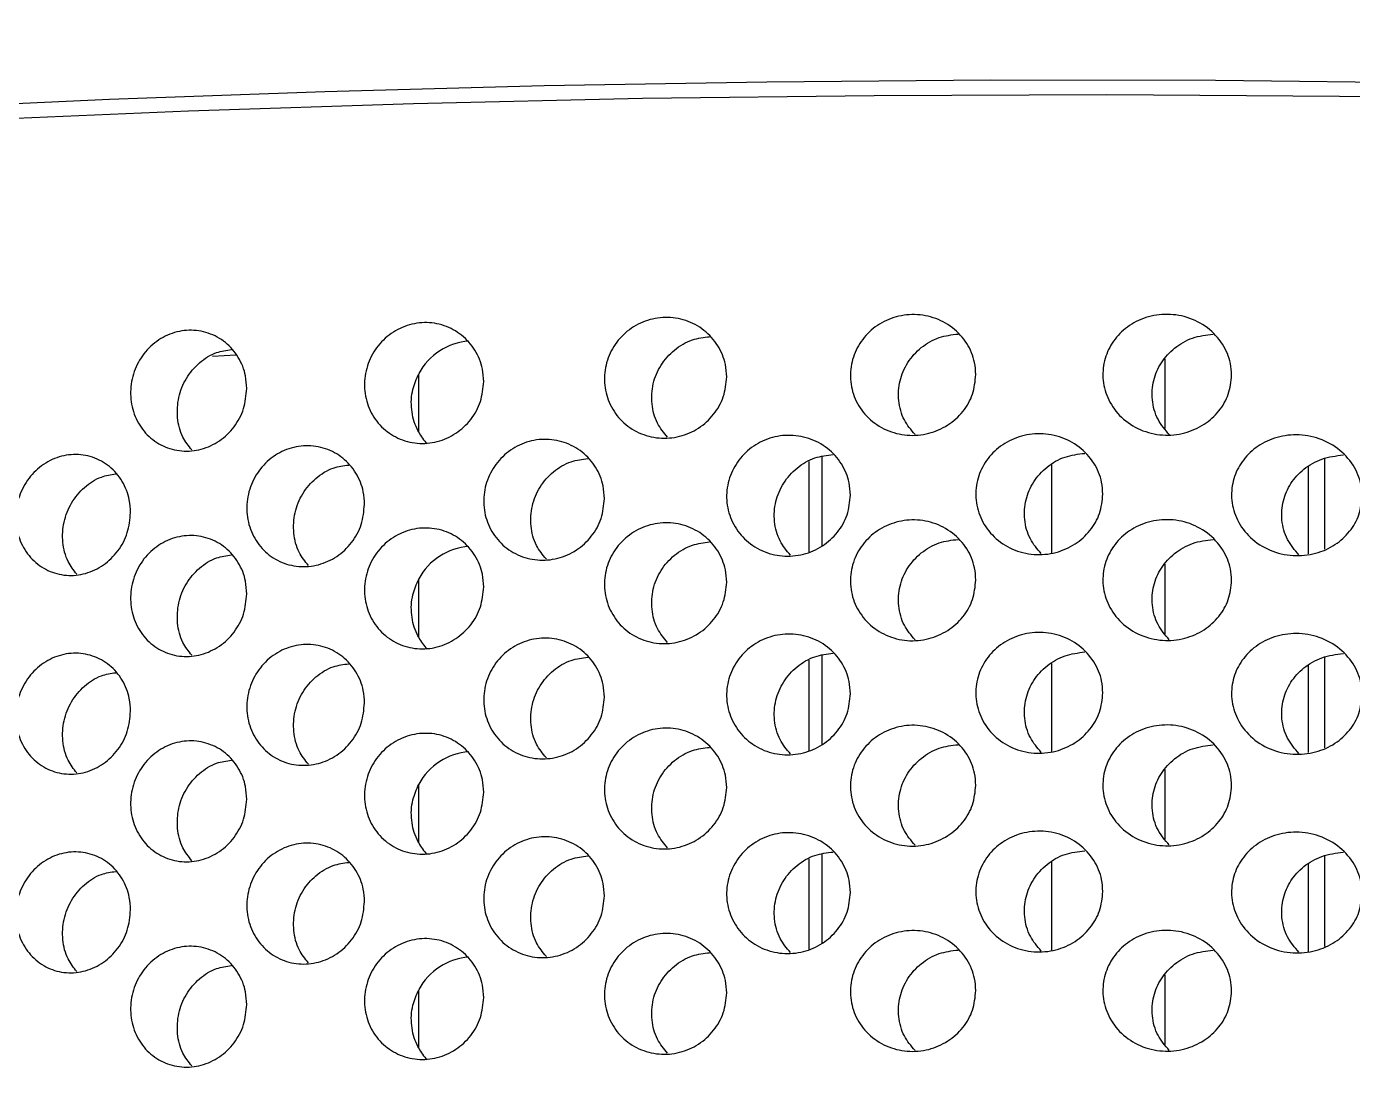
# Model space of a CAD drawing. Extents: x -54 to 18, y -18 to 89.
# Drawn here: x -22.382 to -21.293, y 22.712 to 23.567 of the extents above; entities that cross this region are included whole.
import ezdxf

# ---------------------------------------------------------------- set-up
doc = ezdxf.new("R2010")
doc.units = 0
doc.header["$MEASUREMENT"] = 0
doc.layers.add('GEOMETRY', color=2, linetype='Continuous', lineweight=25)

# ---------------------------------------------------------------- blocks, each defined once
blk = doc.blocks.new('2026 MINI-ASPIRE')
at = {"layer": 'GEOMETRY'}
for p, q in [((-4.3538, -27.4554), (-4.3345, -27.4542)), ((-3.5711, -27.4576), (-3.5711, -27.5148)), ((-4.1843, -27.5178), (-4.1843, -27.4697)), ((-3.8635, -27.616), (-3.8635, -27.5418)), ((-3.853, -27.538), (-3.853, -27.6114)), ((-3.6643, -27.5445), (-3.6643, -27.6169)), ((-3.453, -27.6178), (-3.453, -27.5461)), ((-3.4398, -27.5395), (-3.4398, -27.6139)), ((-3.5711, -27.6263), (-3.5711, -27.6835)), ((-4.1843, -27.6866), (-4.1843, -27.6384)), ((-3.8635, -27.7793), (-3.8635, -27.7051)), ((-3.853, -27.7012), (-3.853, -27.7747)), ((-3.6643, -27.7078), (-3.6643, -27.7802)), ((-3.453, -27.7811), (-3.453, -27.7094)), ((-3.4398, -27.7027), (-3.4398, -27.7772)), ((-3.5711, -27.795), (-3.5711, -27.8523)), ((-4.1843, -27.8553), (-4.1843, -27.8071)), ((-3.8635, -27.9425), (-3.8635, -27.8683)), ((-3.853, -27.8645), (-3.853, -27.9379)), ((-3.6643, -27.8711), (-3.6643, -27.9434)), ((-3.453, -27.9444), (-3.453, -27.8727)), ((-3.4398, -27.866), (-3.4398, -27.9405)), ((-3.5711, -27.9638), (-3.5711, -28.021)), ((-4.1843, -28.024), (-4.1843, -27.9759))]:
    blk.add_line(p, q, dxfattribs=at)
at = {"layer": 'GEOMETRY', "flags": 128}
for points in [[(-4.6107, -27.2521), (-4.4383, -27.2441), (-4.2614, -27.2377), (-4.0811, -27.2329), (-3.8983, -27.2298), (-3.7141, -27.2283), (-3.5295, -27.2286), (-3.3456, -27.2306), (-3.1635, -27.2343), (-2.9842, -27.2396), (-2.8088, -27.2466), (-2.6382, -27.2552), (-2.4734, -27.2654)], [(-2.5159, -27.275), (-2.6886, -27.2649), (-2.8672, -27.2565), (-3.0506, -27.2499), (-3.2378, -27.245), (-3.4275, -27.2419), (-3.6187, -27.2407), (-3.81, -27.2413), (-4.0003, -27.2437), (-4.1886, -27.2479), (-4.3735, -27.2539), (-4.554, -27.2617), (-4.7289, -27.2712), (-4.8972, -27.2823), (-5.0578, -27.295), (-5.2098, -27.3091), (-5.3521, -27.3247), (-5.484, -27.3416), (-5.6046, -27.3597), (-5.7132, -27.3789), (-5.809, -27.3991)]]:
    blk.add_lwpolyline(points, dxfattribs=at)
at = {"layer": 'GEOMETRY'}
for centre, start_param, end_param in [((-4.1414, -27.4926), 0.620641, 1.648765), ((-4.1414, -27.4926), 2.662218, 2.902918), ((-4.1414, -27.6613), 0.620641, 1.648765), ((-4.1414, -27.6613), 2.662218, 2.902918), ((-4.1414, -27.8301), 0.620641, 1.648765), ((-4.1414, -27.8301), 2.662218, 2.902918), ((-4.1414, -27.9988), 0.620641, 1.648765), ((-4.1414, -27.9988), 2.662218, 2.902918)]:
    blk.add_ellipse(centre, major_axis=(0.0271, 0.0421), ratio=0.971804, start_param=start_param, end_param=end_param, dxfattribs=at)
for points, knots in [([(-2.5996, -27.0667), (-2.6258, -27.0651), (-2.702, -27.0603), (-2.8322, -27.0535), (-2.9911, -27.0468), (-3.1537, -27.0415), (-3.3189, -27.0377), (-3.4859, -27.0354), (-3.6539, -27.0347), (-3.8218, -27.0355), (-3.9888, -27.0378), (-4.1539, -27.0415), (-4.3164, -27.0468), (-4.4752, -27.0536), (-4.6296, -27.0617), (-4.7787, -27.0713), (-4.9218, -27.0822), (-5.058, -27.0944), (-5.1867, -27.1078), (-5.3072, -27.1224), (-5.4189, -27.1381), (-5.5214, -27.1549), (-5.6141, -27.1728), (-5.697, -27.1918), (-5.7699, -27.212), (-5.8331, -27.234), (-5.8849, -27.2581), (-5.9234, -27.282), (-5.9428, -27.3033), (-5.9505, -27.3118)], [0, 0, 0, 0, 0.019913, 0.057807, 0.095691, 0.13356, 0.171418, 0.20927, 0.247118, 0.284964, 0.322812, 0.360662, 0.398518, 0.436383, 0.474261, 0.512156, 0.550073, 0.58802, 0.626007, 0.66405, 0.702167, 0.740393, 0.778776, 0.817401, 0.856416, 0.896101, 0.937022, 0.974738, 1, 1, 1, 1]), ([(-4.1309, -27.4762), (-4.1314, -27.4817), (-4.1325, -27.4929), (-4.1409, -27.5079), (-4.1533, -27.5195), (-4.1689, -27.5264), (-4.1856, -27.5278), (-4.2017, -27.5235), (-4.2154, -27.514), (-4.225, -27.5004), (-4.2295, -27.4842), (-4.2284, -27.4672), (-4.222, -27.4514), (-4.2108, -27.4385), (-4.1961, -27.43), (-4.1796, -27.4268), (-4.1631, -27.4294), (-4.1484, -27.4374), (-4.1373, -27.4499), (-4.1316, -27.4637), (-4.1311, -27.4727), (-4.1309, -27.4762)], [0, 0, 0, 0, 0.053398, 0.106791, 0.160324, 0.214112, 0.268065, 0.322025, 0.375871, 0.429569, 0.483148, 0.536662, 0.590159, 0.643687, 0.697298, 0.751039, 0.804927, 0.858902, 0.912821, 0.966534, 1, 1, 1, 1]), ([(-3.9312, -27.4723), (-3.9318, -27.4779), (-3.9328, -27.4889), (-3.9413, -27.5037), (-3.9539, -27.5152), (-3.9697, -27.5221), (-3.9869, -27.5235), (-4.0037, -27.5191), (-4.0178, -27.5094), (-4.0277, -27.4956), (-4.0323, -27.4794), (-4.0313, -27.4625), (-4.0247, -27.4469), (-4.0134, -27.4341), (-3.9985, -27.4257), (-3.9816, -27.4225), (-3.9645, -27.4251), (-3.9493, -27.4333), (-3.9378, -27.4461), (-3.932, -27.4599), (-3.9314, -27.4689), (-3.9312, -27.4723)], [0, 0, 0, 0, 0.052661, 0.105306, 0.15838, 0.212301, 0.266899, 0.321697, 0.376188, 0.430084, 0.483379, 0.536269, 0.589051, 0.642036, 0.695492, 0.74956, 0.804167, 0.858967, 0.913428, 0.967106, 1, 1, 1, 1]), ([(-3.7264, -27.4705), (-3.727, -27.476), (-3.7281, -27.4868), (-3.7365, -27.5014), (-3.7491, -27.5127), (-3.7651, -27.5197), (-3.7829, -27.5212), (-3.8004, -27.5168), (-3.8152, -27.5069), (-3.8255, -27.4928), (-3.8302, -27.4765), (-3.8291, -27.4598), (-3.8225, -27.4444), (-3.8112, -27.4318), (-3.7962, -27.4234), (-3.7788, -27.4202), (-3.7611, -27.4228), (-3.7451, -27.4311), (-3.7332, -27.4442), (-3.7272, -27.4582), (-3.7267, -27.4672), (-3.7264, -27.4705)], [0, 0, 0, 0, 0.051459, 0.102887, 0.155167, 0.209224, 0.264842, 0.321082, 0.376769, 0.431093, 0.483927, 0.535724, 0.587243, 0.639281, 0.692477, 0.747122, 0.80298, 0.859202, 0.914578, 0.968181, 1, 1, 1, 1]), ([(-3.5162, -27.4709), (-3.5168, -27.4762), (-3.5179, -27.4868), (-3.5262, -27.501), (-3.5386, -27.5122), (-3.5548, -27.5193), (-3.5732, -27.5211), (-3.5916, -27.5167), (-3.6073, -27.5065), (-3.618, -27.492), (-3.6227, -27.4755), (-3.6216, -27.4591), (-3.6151, -27.4441), (-3.6039, -27.4318), (-3.5888, -27.4234), (-3.571, -27.42), (-3.5525, -27.4225), (-3.5356, -27.4311), (-3.5231, -27.4446), (-3.517, -27.4588), (-3.5164, -27.4677), (-3.5162, -27.4709)], [0, 0, 0, 0, 0.049774, 0.099497, 0.150598, 0.204731, 0.26173, 0.32011, 0.377677, 0.432731, 0.484918, 0.535123, 0.584812, 0.63547, 0.688252, 0.743692, 0.801375, 0.85974, 0.916511, 0.970009, 1, 1, 1, 1]), ([(-4.3256, -27.4819), (-4.3261, -27.4875), (-4.3272, -27.4987), (-4.3354, -27.5139), (-4.3476, -27.5256), (-4.3628, -27.5326), (-4.3791, -27.5341), (-4.3948, -27.53), (-4.408, -27.5206), (-4.4173, -27.5071), (-4.4217, -27.4909), (-4.4207, -27.4739), (-4.4144, -27.458), (-4.4034, -27.445), (-4.3891, -27.4364), (-4.373, -27.4331), (-4.3569, -27.4355), (-4.3426, -27.4434), (-4.3319, -27.4558), (-4.3263, -27.4694), (-4.3258, -27.4784), (-4.3256, -27.4819)], [0, 0, 0, 0, 0.053681, 0.107362, 0.16105, 0.214742, 0.268427, 0.322104, 0.375785, 0.429475, 0.483166, 0.536847, 0.590524, 0.644209, 0.697901, 0.751589, 0.805267, 0.858946, 0.912634, 0.966326, 1, 1, 1, 1]), ([(-3.7764, -27.5197), (-3.7796, -27.5159), (-3.7864, -27.5078), (-3.7906, -27.4919), (-3.7896, -27.4754), (-3.783, -27.46), (-3.7717, -27.4476), (-3.7572, -27.4391), (-3.7463, -27.4378), (-3.741, -27.4371)], [0, 0, 0, 0, 0.13117, 0.278918, 0.423422, 0.567055, 0.712306, 0.861165, 1, 1, 1, 1]), ([(-3.5672, -27.52), (-3.5707, -27.5159), (-3.5779, -27.5076), (-3.5822, -27.4914), (-3.5811, -27.4751), (-3.5746, -27.4601), (-3.5634, -27.448), (-3.5485, -27.4393), (-3.5371, -27.4379), (-3.5314, -27.4372)], [0, 0, 0, 0, 0.138886, 0.284546, 0.423978, 0.561813, 0.702665, 0.850122, 1, 1, 1, 1]), ([(-3.9797, -27.522), (-3.9828, -27.5183), (-3.9893, -27.5103), (-3.9934, -27.4946), (-3.9924, -27.4778), (-3.9859, -27.4622), (-3.9746, -27.4496), (-3.9604, -27.4411), (-3.95, -27.4399), (-3.9452, -27.4393)], [0, 0, 0, 0, 0.128342, 0.27747, 0.425334, 0.572859, 0.721018, 0.870645, 1, 1, 1, 1]), ([(-4.3707, -27.5324), (-4.3734, -27.529), (-4.3795, -27.5214), (-4.3832, -27.5059), (-4.3823, -27.4891), (-4.376, -27.4731), (-4.365, -27.4603), (-4.3518, -27.4518), (-4.3423, -27.4505), (-4.3382, -27.4499)], [0, 0, 0, 0, 0.122113, 0.274241, 0.426338, 0.578421, 0.730529, 0.882662, 1, 1, 1, 1]), ([(-4.1842, -27.5178), (-4.1847, -27.5169), (-4.1877, -27.5112), (-4.1909, -27.4994), (-4.1902, -27.4833), (-4.1861, -27.474), (-4.1842, -27.4698)], [0, 0, 0, 0, 0.061749, 0.395264, 0.728318, 1, 1, 1, 1]), ([(-4.0317, -27.5723), (-4.0322, -27.5778), (-4.0333, -27.5889), (-4.0418, -27.6039), (-4.0542, -27.6154), (-4.0699, -27.6223), (-4.0869, -27.6237), (-4.1033, -27.6194), (-4.1172, -27.6098), (-4.127, -27.5961), (-4.1315, -27.5798), (-4.1305, -27.5629), (-4.124, -27.5472), (-4.1127, -27.5344), (-4.0979, -27.5259), (-4.0812, -27.5227), (-4.0644, -27.5253), (-4.0494, -27.5334), (-4.0382, -27.546), (-4.0324, -27.5598), (-4.0319, -27.5688), (-4.0317, -27.5723)], [0, 0, 0, 0, 0.053086, 0.106164, 0.159507, 0.213358, 0.267587, 0.321894, 0.375999, 0.429771, 0.483229, 0.536489, 0.589696, 0.643002, 0.696545, 0.750417, 0.8046, 0.858918, 0.913067, 0.966768, 1, 1, 1, 1]), ([(-3.8295, -27.5695), (-3.83, -27.575), (-3.8311, -27.5859), (-3.8396, -27.6006), (-3.8521, -27.612), (-3.8681, -27.619), (-3.8856, -27.6204), (-3.9027, -27.616), (-3.9171, -27.6062), (-3.9272, -27.5923), (-3.9319, -27.576), (-3.9308, -27.5592), (-3.9243, -27.5437), (-3.9129, -27.531), (-3.898, -27.5226), (-3.8808, -27.5194), (-3.8634, -27.522), (-3.8478, -27.5303), (-3.8362, -27.5432), (-3.8303, -27.5571), (-3.8297, -27.5661), (-3.8295, -27.5695)], [0, 0, 0, 0, 0.052119, 0.104215, 0.156937, 0.210928, 0.26599, 0.321429, 0.376442, 0.43052, 0.483606, 0.536011, 0.58823, 0.640794, 0.694136, 0.748463, 0.803627, 0.859057, 0.913923, 0.967568, 1, 1, 1, 1]), ([(-3.622, -27.5687), (-3.6226, -27.5741), (-3.6237, -27.5849), (-3.6321, -27.5992), (-3.6446, -27.6105), (-3.6607, -27.6176), (-3.6788, -27.6192), (-3.6967, -27.6148), (-3.7119, -27.6047), (-3.7224, -27.5904), (-3.7271, -27.574), (-3.726, -27.5574), (-3.7195, -27.5423), (-3.7082, -27.5298), (-3.6931, -27.5214), (-3.6756, -27.5181), (-3.6574, -27.5207), (-3.641, -27.5291), (-3.6288, -27.5424), (-3.6228, -27.5565), (-3.6223, -27.5654), (-3.622, -27.5687)], [0, 0, 0, 0, 0.050678, 0.101316, 0.153059, 0.207167, 0.263431, 0.320647, 0.377177, 0.431822, 0.484356, 0.535423, 0.586099, 0.637503, 0.690515, 0.745533, 0.802228, 0.859421, 0.915425, 0.96898, 1, 1, 1, 1]), ([(-3.409, -27.5702), (-3.4095, -27.5754), (-3.4106, -27.5859), (-3.4188, -27.5999), (-3.4311, -27.6111), (-3.4473, -27.6183), (-3.466, -27.6202), (-3.485, -27.6158), (-3.5012, -27.6054), (-3.5122, -27.5907), (-3.517, -27.5742), (-3.5158, -27.5578), (-3.5093, -27.5431), (-3.4982, -27.5309), (-3.4831, -27.5225), (-3.4651, -27.519), (-3.4461, -27.5215), (-3.4286, -27.5302), (-3.4158, -27.544), (-3.4097, -27.5583), (-3.4092, -27.5671), (-3.409, -27.5702)], [0, 0, 0, 0, 0.048741, 0.097422, 0.147767, 0.201886, 0.259702, 0.319451, 0.37828, 0.433849, 0.485639, 0.534843, 0.583396, 0.633192, 0.685692, 0.741599, 0.80043, 0.860194, 0.917893, 0.971325, 1, 1, 1, 1]), ([(-4.4211, -27.5838), (-4.4216, -27.5894), (-4.4227, -27.6006), (-4.4309, -27.6158), (-4.4429, -27.6276), (-4.4578, -27.6347), (-4.474, -27.6363), (-4.4894, -27.6322), (-4.5025, -27.6229), (-4.5117, -27.6094), (-4.5161, -27.5932), (-4.515, -27.5763), (-4.5088, -27.5604), (-4.498, -27.5473), (-4.4839, -27.5386), (-4.468, -27.5352), (-4.452, -27.5375), (-4.4379, -27.5453), (-4.4273, -27.5577), (-4.4219, -27.5713), (-4.4213, -27.5803), (-4.4211, -27.5838)], [0, 0, 0, 0, 0.053654, 0.107308, 0.160962, 0.214626, 0.268317, 0.322052, 0.375822, 0.429578, 0.48326, 0.536855, 0.590423, 0.644043, 0.697753, 0.75152, 0.805283, 0.859003, 0.912683, 0.966342, 1, 1, 1, 1]), ([(-4.2288, -27.5771), (-4.2294, -27.5827), (-4.2304, -27.5939), (-4.2388, -27.609), (-4.2511, -27.6206), (-4.2665, -27.6276), (-4.283, -27.629), (-4.2989, -27.6248), (-4.3123, -27.6154), (-4.3218, -27.6018), (-4.3262, -27.5856), (-4.3252, -27.5686), (-4.3188, -27.5527), (-4.3077, -27.5398), (-4.2932, -27.5312), (-4.2769, -27.528), (-4.2606, -27.5305), (-4.2461, -27.5384), (-4.2352, -27.5509), (-4.2296, -27.5646), (-4.229, -27.5736), (-4.2288, -27.5771)], [0, 0, 0, 0, 0.053596, 0.10719, 0.160837, 0.214571, 0.268344, 0.322095, 0.375801, 0.429472, 0.483129, 0.536782, 0.590436, 0.64409, 0.697749, 0.751429, 0.805149, 0.858912, 0.91268, 0.966389, 1, 1, 1, 1]), ([(-3.8787, -27.6189), (-3.8819, -27.6151), (-3.8886, -27.6071), (-3.8927, -27.5913), (-3.8917, -27.5746), (-3.8851, -27.5591), (-3.8738, -27.5466), (-3.8595, -27.5381), (-3.8488, -27.5368), (-3.8438, -27.5362)], [0, 0, 0, 0, 0.129733, 0.278166, 0.424464, 0.570186, 0.716981, 0.866199, 1, 1, 1, 1]), ([(-3.6727, -27.6176), (-3.676, -27.6138), (-3.6829, -27.6056), (-3.6871, -27.5897), (-3.6861, -27.5732), (-3.6795, -27.5581), (-3.6683, -27.5458), (-3.6536, -27.5372), (-3.6424, -27.5358), (-3.6369, -27.5352)], [0, 0, 0, 0, 0.132722, 0.279796, 0.422257, 0.563501, 0.707016, 0.855546, 1, 1, 1, 1]), ([(-3.4609, -27.6186), (-3.4643, -27.6146), (-3.4715, -27.6063), (-3.4757, -27.5902), (-3.4746, -27.5741), (-3.4681, -27.5594), (-3.4571, -27.5474), (-3.4421, -27.5387), (-3.4304, -27.5372), (-3.4244, -27.5364)], [0, 0, 0, 0, 0.13653, 0.28227, 0.419802, 0.555309, 0.694724, 0.842614, 1, 1, 1, 1]), ([(-4.2749, -27.6274), (-4.2777, -27.6239), (-4.2839, -27.6162), (-4.2877, -27.6007), (-4.2868, -27.5838), (-4.2803, -27.5679), (-4.2693, -27.5551), (-4.2558, -27.5466), (-4.2461, -27.5453), (-4.2418, -27.5448)], [0, 0, 0, 0, 0.123869, 0.2752004, 0.4265219, 0.5778426, 0.7291651, 0.8805051, 1, 1, 1, 1]), ([(-4.0794, -27.6222), (-4.0824, -27.6185), (-4.0888, -27.6106), (-4.0928, -27.595), (-4.0918, -27.5782), (-4.0853, -27.5624), (-4.074, -27.5497), (-4.0601, -27.5413), (-4.0499, -27.54), (-4.0453, -27.5395)], [0, 0, 0, 0, 0.126936, 0.276776, 0.425991, 0.575042, 0.724403, 0.874507, 1, 1, 1, 1]), ([(-4.4653, -27.6345), (-4.4679, -27.6312), (-4.4738, -27.6236), (-4.4775, -27.6083), (-4.4766, -27.5915), (-4.4703, -27.5755), (-4.4595, -27.5626), (-4.4466, -27.5541), (-4.4373, -27.5527), (-4.4333, -27.5521)], [0, 0, 0, 0, 0.120147, 0.273122, 0.425823, 0.578432, 0.731211, 0.884275, 1, 1, 1, 1]), ([(-3.7264, -27.6393), (-3.727, -27.6447), (-3.7281, -27.6556), (-3.7365, -27.6701), (-3.7491, -27.6815), (-3.7651, -27.6884), (-3.7829, -27.69), (-3.8004, -27.6855), (-3.8152, -27.6756), (-3.8255, -27.6615), (-3.8302, -27.6452), (-3.8291, -27.6285), (-3.8225, -27.6131), (-3.8112, -27.6006), (-3.7962, -27.5922), (-3.7788, -27.5889), (-3.7611, -27.5915), (-3.7451, -27.5999), (-3.7332, -27.6129), (-3.7272, -27.6269), (-3.7267, -27.6359), (-3.7264, -27.6393)], [0, 0, 0, 0, 0.051459, 0.102887, 0.155167, 0.209224, 0.264842, 0.321082, 0.376769, 0.431093, 0.483927, 0.535724, 0.587243, 0.639281, 0.692477, 0.747122, 0.80298, 0.859202, 0.914578, 0.968181, 1, 1, 1, 1]), ([(-3.5162, -27.6396), (-3.5168, -27.6449), (-3.5179, -27.6556), (-3.5262, -27.6698), (-3.5386, -27.681), (-3.5548, -27.6881), (-3.5732, -27.6898), (-3.5916, -27.6854), (-3.6073, -27.6752), (-3.618, -27.6607), (-3.6227, -27.6443), (-3.6216, -27.6278), (-3.6151, -27.6128), (-3.6039, -27.6005), (-3.5888, -27.5921), (-3.571, -27.5887), (-3.5525, -27.5912), (-3.5356, -27.5998), (-3.5231, -27.6133), (-3.517, -27.6275), (-3.5164, -27.6364), (-3.5162, -27.6396)], [0, 0, 0, 0, 0.049774, 0.099497, 0.150598, 0.204731, 0.26173, 0.32011, 0.377677, 0.432731, 0.484918, 0.535123, 0.584812, 0.63547, 0.688252, 0.743692, 0.801375, 0.85974, 0.916511, 0.970009, 1, 1, 1, 1]), ([(-4.1309, -27.6449), (-4.1314, -27.6505), (-4.1325, -27.6616), (-4.1409, -27.6766), (-4.1533, -27.6882), (-4.1689, -27.6952), (-4.1856, -27.6966), (-4.2017, -27.6923), (-4.2154, -27.6828), (-4.225, -27.6691), (-4.2295, -27.6529), (-4.2284, -27.6359), (-4.222, -27.6201), (-4.2108, -27.6073), (-4.1961, -27.5987), (-4.1796, -27.5956), (-4.1631, -27.5981), (-4.1484, -27.6061), (-4.1373, -27.6187), (-4.1316, -27.6324), (-4.1311, -27.6414), (-4.1309, -27.6449)], [0, 0, 0, 0, 0.053398, 0.106791, 0.160324, 0.214112, 0.268065, 0.322025, 0.375871, 0.429569, 0.483148, 0.536662, 0.590159, 0.643687, 0.697298, 0.751039, 0.804927, 0.858902, 0.912821, 0.966534, 1, 1, 1, 1]), ([(-3.9312, -27.6411), (-3.9318, -27.6466), (-3.9328, -27.6576), (-3.9413, -27.6724), (-3.9539, -27.6839), (-3.9697, -27.6908), (-3.9869, -27.6923), (-4.0037, -27.6879), (-4.0178, -27.6782), (-4.0277, -27.6644), (-4.0323, -27.6481), (-4.0313, -27.6312), (-4.0247, -27.6156), (-4.0134, -27.6029), (-3.9985, -27.5944), (-3.9816, -27.5913), (-3.9645, -27.5939), (-3.9493, -27.602), (-3.9378, -27.6148), (-3.932, -27.6286), (-3.9314, -27.6376), (-3.9312, -27.6411)], [0, 0, 0, 0, 0.052661, 0.105306, 0.15838, 0.212301, 0.266899, 0.321697, 0.376188, 0.430084, 0.483379, 0.536269, 0.589051, 0.642036, 0.695492, 0.74956, 0.804167, 0.858967, 0.913428, 0.967106, 1, 1, 1, 1]), ([(-4.3256, -27.6507), (-4.3261, -27.6563), (-4.3272, -27.6675), (-4.3354, -27.6826), (-4.3476, -27.6943), (-4.3628, -27.7013), (-4.3791, -27.7029), (-4.3948, -27.6987), (-4.408, -27.6893), (-4.4173, -27.6758), (-4.4217, -27.6596), (-4.4207, -27.6426), (-4.4144, -27.6267), (-4.4034, -27.6137), (-4.3891, -27.6051), (-4.373, -27.6018), (-4.3569, -27.6042), (-4.3426, -27.6121), (-4.3319, -27.6245), (-4.3263, -27.6381), (-4.3258, -27.6472), (-4.3256, -27.6507)], [0, 0, 0, 0, 0.053681, 0.107362, 0.16105, 0.214742, 0.268427, 0.322104, 0.375785, 0.429475, 0.483166, 0.536847, 0.590524, 0.644209, 0.697901, 0.751589, 0.805267, 0.858946, 0.912634, 0.966326, 1, 1, 1, 1]), ([(-3.9797, -27.6907), (-3.9828, -27.687), (-3.9893, -27.6791), (-3.9934, -27.6633), (-3.9924, -27.6466), (-3.9859, -27.6309), (-3.9746, -27.6183), (-3.9604, -27.6099), (-3.95, -27.6086), (-3.9452, -27.608)], [0, 0, 0, 0, 0.128342, 0.27747, 0.425334, 0.572859, 0.721018, 0.870645, 1, 1, 1, 1]), ([(-3.7764, -27.6884), (-3.7796, -27.6846), (-3.7864, -27.6765), (-3.7906, -27.6607), (-3.7896, -27.6441), (-3.783, -27.6287), (-3.7717, -27.6163), (-3.7572, -27.6078), (-3.7463, -27.6065), (-3.741, -27.6059)], [0, 0, 0, 0, 0.13117, 0.278918, 0.423422, 0.567055, 0.712306, 0.861165, 1, 1, 1, 1]), ([(-3.5675, -27.6883), (-3.5709, -27.6843), (-3.578, -27.6761), (-3.5822, -27.6601), (-3.5811, -27.6438), (-3.5746, -27.6289), (-3.5634, -27.6167), (-3.5485, -27.6081), (-3.5371, -27.6066), (-3.5314, -27.6059)], [0, 0, 0, 0, 0.134475, 0.280881, 0.421028, 0.559569, 0.701142, 0.849354, 1, 1, 1, 1]), ([(-4.3707, -27.7011), (-4.3734, -27.6977), (-4.3795, -27.6901), (-4.3832, -27.6747), (-4.3823, -27.6578), (-4.376, -27.6418), (-4.365, -27.629), (-4.3518, -27.6205), (-4.3423, -27.6192), (-4.3382, -27.6186)], [0, 0, 0, 0, 0.122113, 0.2742411, 0.4263382, 0.5784212, 0.7305291, 0.8826619, 1, 1, 1, 1]), ([(-4.1842, -27.6865), (-4.1847, -27.6856), (-4.1877, -27.6799), (-4.1909, -27.6681), (-4.1902, -27.6521), (-4.1861, -27.6427), (-4.1842, -27.6385)], [0, 0, 0, 0, 0.061749, 0.395264, 0.728318, 1, 1, 1, 1]), ([(-4.0317, -27.7356), (-4.0322, -27.7411), (-4.0333, -27.7522), (-4.0418, -27.7671), (-4.0542, -27.7787), (-4.0699, -27.7856), (-4.0869, -27.787), (-4.1033, -27.7827), (-4.1172, -27.7731), (-4.127, -27.7593), (-4.1315, -27.7431), (-4.1305, -27.7262), (-4.124, -27.7104), (-4.1127, -27.6976), (-4.0979, -27.6892), (-4.0812, -27.686), (-4.0644, -27.6886), (-4.0494, -27.6967), (-4.0382, -27.7093), (-4.0324, -27.7231), (-4.0319, -27.7321), (-4.0317, -27.7356)], [0, 0, 0, 0, 0.053086, 0.106164, 0.159507, 0.213358, 0.267587, 0.321894, 0.375999, 0.429771, 0.483229, 0.536489, 0.589696, 0.643002, 0.696545, 0.750417, 0.8046, 0.858918, 0.913067, 0.966768, 1, 1, 1, 1]), ([(-3.8295, -27.7327), (-3.83, -27.7382), (-3.8311, -27.7492), (-3.8396, -27.7639), (-3.8521, -27.7753), (-3.8681, -27.7822), (-3.8856, -27.7837), (-3.9027, -27.7793), (-3.9171, -27.7695), (-3.9272, -27.7555), (-3.9319, -27.7392), (-3.9308, -27.7224), (-3.9243, -27.7069), (-3.9129, -27.6943), (-3.898, -27.6859), (-3.8808, -27.6827), (-3.8634, -27.6853), (-3.8478, -27.6935), (-3.8362, -27.7064), (-3.8303, -27.7203), (-3.8297, -27.7294), (-3.8295, -27.7327)], [0, 0, 0, 0, 0.052119, 0.104215, 0.156937, 0.210928, 0.26599, 0.321429, 0.376442, 0.43052, 0.483606, 0.536011, 0.58823, 0.640794, 0.694136, 0.748463, 0.803627, 0.859057, 0.913923, 0.967568, 1, 1, 1, 1]), ([(-3.622, -27.732), (-3.6226, -27.7374), (-3.6237, -27.7481), (-3.6321, -27.7625), (-3.6446, -27.7738), (-3.6607, -27.7808), (-3.6788, -27.7825), (-3.6967, -27.778), (-3.7119, -27.768), (-3.7224, -27.7537), (-3.7271, -27.7373), (-3.726, -27.7207), (-3.7195, -27.7055), (-3.7082, -27.6931), (-3.6931, -27.6847), (-3.6756, -27.6814), (-3.6574, -27.6839), (-3.641, -27.6924), (-3.6288, -27.7057), (-3.6228, -27.7198), (-3.6223, -27.7287), (-3.622, -27.732)], [0, 0, 0, 0, 0.050678, 0.101316, 0.153059, 0.207167, 0.263431, 0.320647, 0.377177, 0.431822, 0.484356, 0.535423, 0.586099, 0.637503, 0.690515, 0.745533, 0.802228, 0.859421, 0.915425, 0.96898, 1, 1, 1, 1]), ([(-3.409, -27.7335), (-3.4095, -27.7387), (-3.4106, -27.7492), (-3.4188, -27.7632), (-3.4311, -27.7744), (-3.4473, -27.7815), (-3.466, -27.7834), (-3.485, -27.7791), (-3.5012, -27.7687), (-3.5122, -27.754), (-3.517, -27.7374), (-3.5158, -27.7211), (-3.5093, -27.7063), (-3.4982, -27.6942), (-3.4831, -27.6858), (-3.4651, -27.6823), (-3.4461, -27.6847), (-3.4286, -27.6935), (-3.4158, -27.7072), (-3.4097, -27.7215), (-3.4092, -27.7304), (-3.409, -27.7335)], [0, 0, 0, 0, 0.048741, 0.097422, 0.147767, 0.201886, 0.259702, 0.319451, 0.37828, 0.433849, 0.485639, 0.534843, 0.583396, 0.633192, 0.685692, 0.741599, 0.80043, 0.860194, 0.917893, 0.971325, 1, 1, 1, 1]), ([(-4.4211, -27.7471), (-4.4216, -27.7527), (-4.4227, -27.7639), (-4.4309, -27.7791), (-4.4429, -27.7909), (-4.4578, -27.798), (-4.474, -27.7996), (-4.4894, -27.7955), (-4.5025, -27.7862), (-4.5117, -27.7727), (-4.5161, -27.7565), (-4.515, -27.7395), (-4.5088, -27.7236), (-4.498, -27.7106), (-4.4839, -27.7019), (-4.468, -27.6985), (-4.452, -27.7008), (-4.4379, -27.7086), (-4.4273, -27.721), (-4.4219, -27.7346), (-4.4213, -27.7436), (-4.4211, -27.7471)], [0, 0, 0, 0, 0.053654, 0.107308, 0.160962, 0.214626, 0.268317, 0.322052, 0.375822, 0.429578, 0.48326, 0.536855, 0.590423, 0.644043, 0.697753, 0.75152, 0.805283, 0.859003, 0.912683, 0.966342, 1, 1, 1, 1]), ([(-4.2288, -27.7404), (-4.2294, -27.746), (-4.2304, -27.7571), (-4.2388, -27.7722), (-4.2511, -27.7839), (-4.2665, -27.7909), (-4.283, -27.7923), (-4.2989, -27.7881), (-4.3123, -27.7786), (-4.3218, -27.765), (-4.3262, -27.7489), (-4.3252, -27.7319), (-4.3188, -27.716), (-4.3077, -27.7031), (-4.2932, -27.6945), (-4.2769, -27.6913), (-4.2606, -27.6938), (-4.2461, -27.7017), (-4.2352, -27.7142), (-4.2296, -27.7279), (-4.229, -27.7369), (-4.2288, -27.7404)], [0, 0, 0, 0, 0.053596, 0.10719, 0.160837, 0.214571, 0.268344, 0.322095, 0.375801, 0.429472, 0.483129, 0.536782, 0.590436, 0.64409, 0.697749, 0.751429, 0.805149, 0.858912, 0.91268, 0.966389, 1, 1, 1, 1]), ([(-3.8787, -27.7822), (-3.8819, -27.7784), (-3.8886, -27.7704), (-3.8927, -27.7546), (-3.8917, -27.7379), (-3.8851, -27.7224), (-3.8738, -27.7099), (-3.8595, -27.7014), (-3.8488, -27.7001), (-3.8438, -27.6995)], [0, 0, 0, 0, 0.129733, 0.278166, 0.424464, 0.570186, 0.716981, 0.866199, 1, 1, 1, 1]), ([(-3.6727, -27.7809), (-3.676, -27.7771), (-3.6829, -27.7689), (-3.6871, -27.753), (-3.6861, -27.7365), (-3.6795, -27.7213), (-3.6683, -27.7091), (-3.6536, -27.7005), (-3.6424, -27.6991), (-3.6369, -27.6984)], [0, 0, 0, 0, 0.132722, 0.279796, 0.422257, 0.563501, 0.707016, 0.855546, 1, 1, 1, 1]), ([(-3.4609, -27.7819), (-3.4643, -27.7779), (-3.4715, -27.7696), (-3.4757, -27.7535), (-3.4746, -27.7373), (-3.4681, -27.7227), (-3.4571, -27.7107), (-3.4421, -27.702), (-3.4304, -27.7004), (-3.4244, -27.6997)], [0, 0, 0, 0, 0.13653, 0.28227, 0.419802, 0.555309, 0.694724, 0.842614, 1, 1, 1, 1]), ([(-4.2749, -27.7907), (-4.2777, -27.7872), (-4.2839, -27.7794), (-4.2877, -27.7639), (-4.2868, -27.747), (-4.2803, -27.7311), (-4.2693, -27.7183), (-4.2558, -27.7099), (-4.2461, -27.7086), (-4.2418, -27.7081)], [0, 0, 0, 0, 0.123869, 0.2752, 0.426522, 0.577843, 0.729165, 0.880505, 1, 1, 1, 1]), ([(-4.0794, -27.7854), (-4.0824, -27.7818), (-4.0888, -27.7739), (-4.0928, -27.7583), (-4.0918, -27.7414), (-4.0853, -27.7257), (-4.074, -27.713), (-4.0601, -27.7046), (-4.0499, -27.7033), (-4.0453, -27.7027)], [0, 0, 0, 0, 0.126936, 0.276776, 0.425991, 0.575042, 0.724403, 0.874507, 1, 1, 1, 1]), ([(-4.4653, -27.7978), (-4.4679, -27.7945), (-4.4738, -27.7869), (-4.4775, -27.7716), (-4.4766, -27.7547), (-4.4703, -27.7388), (-4.4595, -27.7259), (-4.4466, -27.7174), (-4.4373, -27.716), (-4.4333, -27.7154)], [0, 0, 0, 0, 0.120147, 0.2731219, 0.4258228, 0.5784322, 0.7312106, 0.8842746, 1, 1, 1, 1]), ([(-4.1309, -27.8136), (-4.1314, -27.8192), (-4.1325, -27.8303), (-4.1409, -27.8454), (-4.1533, -27.857), (-4.1689, -27.8639), (-4.1856, -27.8653), (-4.2017, -27.861), (-4.2154, -27.8515), (-4.225, -27.8378), (-4.2295, -27.8216), (-4.2284, -27.8047), (-4.222, -27.7889), (-4.2108, -27.776), (-4.1961, -27.7675), (-4.1796, -27.7643), (-4.1631, -27.7668), (-4.1484, -27.7749), (-4.1373, -27.7874), (-4.1316, -27.8011), (-4.1311, -27.8102), (-4.1309, -27.8136)], [0, 0, 0, 0, 0.053398, 0.106791, 0.160324, 0.214112, 0.268065, 0.322025, 0.375871, 0.429569, 0.483148, 0.536662, 0.590159, 0.643687, 0.697298, 0.751039, 0.804927, 0.858902, 0.912821, 0.966534, 1, 1, 1, 1]), ([(-3.9312, -27.8098), (-3.9318, -27.8153), (-3.9328, -27.8264), (-3.9413, -27.8412), (-3.9539, -27.8527), (-3.9697, -27.8596), (-3.9869, -27.861), (-4.0037, -27.8566), (-4.0178, -27.8469), (-4.0277, -27.8331), (-4.0323, -27.8168), (-4.0313, -27.8), (-4.0247, -27.7843), (-4.0134, -27.7716), (-3.9985, -27.7631), (-3.9816, -27.76), (-3.9645, -27.7626), (-3.9493, -27.7708), (-3.9378, -27.7835), (-3.932, -27.7974), (-3.9314, -27.8064), (-3.9312, -27.8098)], [0, 0, 0, 0, 0.052661, 0.105306, 0.15838, 0.212301, 0.266899, 0.321697, 0.376188, 0.430084, 0.483379, 0.536269, 0.589051, 0.642036, 0.695492, 0.74956, 0.804167, 0.858967, 0.913428, 0.967106, 1, 1, 1, 1]), ([(-3.7264, -27.808), (-3.727, -27.8134), (-3.7281, -27.8243), (-3.7365, -27.8388), (-3.7491, -27.8502), (-3.7651, -27.8572), (-3.7829, -27.8587), (-3.8004, -27.8543), (-3.8152, -27.8443), (-3.8255, -27.8303), (-3.8302, -27.8139), (-3.8291, -27.7972), (-3.8225, -27.7819), (-3.8112, -27.7693), (-3.7962, -27.7609), (-3.7788, -27.7577), (-3.7611, -27.7603), (-3.7451, -27.7686), (-3.7332, -27.7817), (-3.7272, -27.7957), (-3.7267, -27.8046), (-3.7264, -27.808)], [0, 0, 0, 0, 0.051459, 0.102887, 0.155167, 0.209224, 0.264842, 0.321082, 0.376769, 0.431093, 0.483927, 0.535724, 0.587243, 0.639281, 0.692477, 0.747122, 0.80298, 0.859202, 0.914578, 0.968181, 1, 1, 1, 1]), ([(-3.5162, -27.8083), (-3.5168, -27.8137), (-3.5179, -27.8243), (-3.5262, -27.8385), (-3.5386, -27.8497), (-3.5548, -27.8568), (-3.5732, -27.8586), (-3.5916, -27.8541), (-3.6073, -27.8439), (-3.618, -27.8295), (-3.6227, -27.813), (-3.6216, -27.7965), (-3.6151, -27.7815), (-3.6039, -27.7693), (-3.5888, -27.7608), (-3.571, -27.7574), (-3.5525, -27.76), (-3.5356, -27.7685), (-3.5231, -27.782), (-3.517, -27.7962), (-3.5164, -27.8051), (-3.5162, -27.8083)], [0, 0, 0, 0, 0.049774, 0.099497, 0.150598, 0.204731, 0.26173, 0.32011, 0.377677, 0.432731, 0.484918, 0.535123, 0.584812, 0.63547, 0.688252, 0.743692, 0.801375, 0.85974, 0.916511, 0.970009, 1, 1, 1, 1]), ([(-4.3256, -27.8194), (-4.3261, -27.825), (-4.3272, -27.8362), (-4.3354, -27.8513), (-4.3476, -27.8631), (-4.3628, -27.8701), (-4.3791, -27.8716), (-4.3948, -27.8674), (-4.408, -27.858), (-4.4173, -27.8445), (-4.4217, -27.8283), (-4.4207, -27.8114), (-4.4144, -27.7955), (-4.4034, -27.7825), (-4.3891, -27.7738), (-4.373, -27.7705), (-4.3569, -27.773), (-4.3426, -27.7808), (-4.3319, -27.7932), (-4.3263, -27.8069), (-4.3258, -27.8159), (-4.3256, -27.8194)], [0, 0, 0, 0, 0.053681, 0.107362, 0.16105, 0.214742, 0.268427, 0.322104, 0.375785, 0.429475, 0.483166, 0.536847, 0.590524, 0.644209, 0.697901, 0.751589, 0.805267, 0.858946, 0.912634, 0.966326, 1, 1, 1, 1]), ([(-3.7764, -27.8572), (-3.7796, -27.8534), (-3.7864, -27.8453), (-3.7906, -27.8294), (-3.7896, -27.8128), (-3.783, -27.7975), (-3.7717, -27.7851), (-3.7572, -27.7765), (-3.7463, -27.7752), (-3.741, -27.7746)], [0, 0, 0, 0, 0.13117, 0.278918, 0.423422, 0.567055, 0.712306, 0.861165, 1, 1, 1, 1]), ([(-3.5675, -27.857), (-3.5709, -27.8531), (-3.578, -27.8449), (-3.5822, -27.8289), (-3.5811, -27.8125), (-3.5746, -27.7976), (-3.5634, -27.7854), (-3.5485, -27.7768), (-3.5371, -27.7754), (-3.5314, -27.7746)], [0, 0, 0, 0, 0.134475, 0.280881, 0.421028, 0.559569, 0.701142, 0.849354, 1, 1, 1, 1]), ([(-4.3707, -27.8699), (-4.3734, -27.8665), (-4.3795, -27.8588), (-4.3832, -27.8434), (-4.3823, -27.8265), (-4.376, -27.8106), (-4.365, -27.7977), (-4.3518, -27.7892), (-4.3423, -27.7879), (-4.3382, -27.7874)], [0, 0, 0, 0, 0.122113, 0.274241, 0.426338, 0.578421, 0.730529, 0.882662, 1, 1, 1, 1]), ([(-3.9797, -27.8594), (-3.9828, -27.8558), (-3.9893, -27.8478), (-3.9934, -27.8321), (-3.9924, -27.8153), (-3.9859, -27.7996), (-3.9746, -27.787), (-3.9604, -27.7786), (-3.95, -27.7773), (-3.9452, -27.7768)], [0, 0, 0, 0, 0.128342, 0.27747, 0.425334, 0.572859, 0.721018, 0.870645, 1, 1, 1, 1]), ([(-4.1842, -27.8553), (-4.1847, -27.8544), (-4.1877, -27.8486), (-4.1909, -27.8368), (-4.1902, -27.8208), (-4.1861, -27.8114), (-4.1842, -27.8072)], [0, 0, 0, 0, 0.061749, 0.395264, 0.728318, 1, 1, 1, 1]), ([(-4.0317, -27.8988), (-4.0322, -27.9044), (-4.0333, -27.9155), (-4.0418, -27.9304), (-4.0542, -27.942), (-4.0699, -27.9489), (-4.0869, -27.9503), (-4.1033, -27.9459), (-4.1172, -27.9363), (-4.127, -27.9226), (-4.1315, -27.9064), (-4.1305, -27.8894), (-4.124, -27.8737), (-4.1127, -27.8609), (-4.0979, -27.8524), (-4.0812, -27.8493), (-4.0644, -27.8519), (-4.0494, -27.8599), (-4.0382, -27.8726), (-4.0324, -27.8864), (-4.0319, -27.8954), (-4.0317, -27.8988)], [0, 0, 0, 0, 0.053086, 0.106164, 0.159507, 0.213358, 0.267587, 0.321894, 0.375999, 0.429771, 0.483229, 0.536489, 0.589696, 0.643002, 0.696545, 0.750417, 0.8046, 0.858918, 0.913067, 0.966768, 1, 1, 1, 1]), ([(-3.8295, -27.896), (-3.83, -27.9015), (-3.8311, -27.9125), (-3.8396, -27.9272), (-3.8521, -27.9386), (-3.8681, -27.9455), (-3.8856, -27.947), (-3.9027, -27.9426), (-3.9171, -27.9327), (-3.9272, -27.9188), (-3.9319, -27.9025), (-3.9308, -27.8857), (-3.9243, -27.8702), (-3.9129, -27.8576), (-3.898, -27.8491), (-3.8808, -27.8459), (-3.8634, -27.8486), (-3.8478, -27.8568), (-3.8362, -27.8697), (-3.8303, -27.8836), (-3.8297, -27.8926), (-3.8295, -27.896)], [0, 0, 0, 0, 0.052119, 0.104215, 0.156937, 0.210928, 0.26599, 0.321429, 0.376442, 0.43052, 0.483606, 0.536011, 0.58823, 0.640794, 0.694136, 0.748463, 0.803627, 0.859057, 0.913923, 0.967568, 1, 1, 1, 1]), ([(-3.622, -27.8953), (-3.6226, -27.9006), (-3.6237, -27.9114), (-3.6321, -27.9258), (-3.6446, -27.9371), (-3.6607, -27.9441), (-3.6788, -27.9457), (-3.6967, -27.9413), (-3.7119, -27.9312), (-3.7224, -27.917), (-3.7271, -27.9006), (-3.726, -27.884), (-3.7195, -27.8688), (-3.7082, -27.8564), (-3.6931, -27.848), (-3.6756, -27.8447), (-3.6574, -27.8472), (-3.641, -27.8557), (-3.6288, -27.8689), (-3.6228, -27.883), (-3.6223, -27.892), (-3.622, -27.8953)], [0, 0, 0, 0, 0.050678, 0.1013165, 0.1530588, 0.2071665, 0.2634311, 0.3206475, 0.3771774, 0.4318223, 0.4843565, 0.5354229, 0.5860993, 0.6375033, 0.6905148, 0.7455332, 0.802228, 0.8594211, 0.9154254, 0.9689799, 1, 1, 1, 1]), ([(-3.409, -27.8967), (-3.4095, -27.902), (-3.4106, -27.9125), (-3.4188, -27.9265), (-3.4311, -27.9376), (-3.4473, -27.9448), (-3.466, -27.9467), (-3.485, -27.9423), (-3.5012, -27.9319), (-3.5122, -27.9172), (-3.517, -27.9007), (-3.5158, -27.8844), (-3.5093, -27.8696), (-3.4982, -27.8575), (-3.4831, -27.849), (-3.4651, -27.8455), (-3.4461, -27.848), (-3.4286, -27.8567), (-3.4158, -27.8705), (-3.4097, -27.8848), (-3.4092, -27.8936), (-3.409, -27.8967)], [0, 0, 0, 0, 0.048741, 0.097422, 0.147767, 0.201886, 0.259702, 0.319451, 0.37828, 0.433849, 0.485639, 0.534843, 0.583396, 0.633192, 0.685692, 0.741599, 0.80043, 0.860194, 0.917893, 0.971325, 1, 1, 1, 1]), ([(-4.4211, -27.9104), (-4.4216, -27.916), (-4.4227, -27.9272), (-4.4309, -27.9424), (-4.4429, -27.9541), (-4.4578, -27.9612), (-4.474, -27.9628), (-4.4894, -27.9588), (-4.5025, -27.9494), (-4.5117, -27.9359), (-4.5161, -27.9198), (-4.515, -27.9028), (-4.5088, -27.8869), (-4.498, -27.8739), (-4.4839, -27.8651), (-4.468, -27.8618), (-4.452, -27.8641), (-4.4379, -27.8719), (-4.4273, -27.8843), (-4.4219, -27.8979), (-4.4213, -27.9069), (-4.4211, -27.9104)], [0, 0, 0, 0, 0.053654, 0.107308, 0.160962, 0.214626, 0.268317, 0.322052, 0.375822, 0.429578, 0.48326, 0.536855, 0.590423, 0.644043, 0.697753, 0.75152, 0.805283, 0.859003, 0.912683, 0.966342, 1, 1, 1, 1]), ([(-4.2288, -27.9036), (-4.2294, -27.9092), (-4.2304, -27.9204), (-4.2388, -27.9355), (-4.2511, -27.9472), (-4.2665, -27.9541), (-4.283, -27.9556), (-4.2989, -27.9513), (-4.3123, -27.9419), (-4.3218, -27.9283), (-4.3262, -27.9121), (-4.3252, -27.8952), (-4.3188, -27.8793), (-4.3077, -27.8663), (-4.2932, -27.8578), (-4.2769, -27.8546), (-4.2606, -27.8571), (-4.2461, -27.865), (-4.2352, -27.8775), (-4.2296, -27.8911), (-4.229, -27.9002), (-4.2288, -27.9036)], [0, 0, 0, 0, 0.053596, 0.10719, 0.160837, 0.214571, 0.268344, 0.322095, 0.375801, 0.429472, 0.483129, 0.536782, 0.590436, 0.64409, 0.697749, 0.751429, 0.805149, 0.858912, 0.91268, 0.966389, 1, 1, 1, 1]), ([(-3.8787, -27.9454), (-3.8819, -27.9417), (-3.8886, -27.9337), (-3.8927, -27.9179), (-3.8917, -27.9012), (-3.8851, -27.8856), (-3.8738, -27.8731), (-3.8595, -27.8647), (-3.8488, -27.8634), (-3.8438, -27.8628)], [0, 0, 0, 0, 0.129733, 0.278166, 0.424464, 0.570186, 0.716981, 0.866199, 1, 1, 1, 1]), ([(-3.6727, -27.9442), (-3.676, -27.9403), (-3.6829, -27.9322), (-3.6871, -27.9162), (-3.6861, -27.8998), (-3.6795, -27.8846), (-3.6683, -27.8723), (-3.6536, -27.8637), (-3.6424, -27.8624), (-3.6369, -27.8617)], [0, 0, 0, 0, 0.132722, 0.279796, 0.422257, 0.563501, 0.707016, 0.855546, 1, 1, 1, 1]), ([(-3.4609, -27.9452), (-3.4643, -27.9412), (-3.4715, -27.9329), (-3.4757, -27.9168), (-3.4746, -27.9006), (-3.4681, -27.8859), (-3.4571, -27.8739), (-3.4421, -27.8652), (-3.4304, -27.8637), (-3.4244, -27.8629)], [0, 0, 0, 0, 0.13653, 0.28227, 0.419802, 0.555309, 0.694724, 0.842614, 1, 1, 1, 1]), ([(-4.2749, -27.9539), (-4.2777, -27.9504), (-4.2839, -27.9427), (-4.2877, -27.9272), (-4.2868, -27.9103), (-4.2803, -27.8944), (-4.2693, -27.8816), (-4.2558, -27.8732), (-4.2461, -27.8719), (-4.2418, -27.8713)], [0, 0, 0, 0, 0.123869, 0.2752, 0.426522, 0.577843, 0.729165, 0.880505, 1, 1, 1, 1]), ([(-4.0794, -27.9487), (-4.0824, -27.9451), (-4.0888, -27.9372), (-4.0928, -27.9215), (-4.0918, -27.9047), (-4.0853, -27.8889), (-4.074, -27.8763), (-4.0601, -27.8678), (-4.0499, -27.8666), (-4.0453, -27.866)], [0, 0, 0, 0, 0.126936, 0.276776, 0.425991, 0.575042, 0.724403, 0.874507, 1, 1, 1, 1]), ([(-4.4653, -27.961), (-4.4679, -27.9577), (-4.4738, -27.9502), (-4.4775, -27.9349), (-4.4766, -27.918), (-4.4703, -27.902), (-4.4595, -27.8891), (-4.4466, -27.8806), (-4.4373, -27.8793), (-4.4333, -27.8787)], [0, 0, 0, 0, 0.120147, 0.273122, 0.425823, 0.578432, 0.731211, 0.884275, 1, 1, 1, 1]), ([(-3.7264, -27.9767), (-3.727, -27.9822), (-3.7281, -27.993), (-3.7365, -28.0076), (-3.7491, -28.0189), (-3.7651, -28.0259), (-3.7829, -28.0274), (-3.8004, -28.023), (-3.8152, -28.0131), (-3.8255, -27.999), (-3.8302, -27.9827), (-3.8291, -27.966), (-3.8225, -27.9506), (-3.8112, -27.938), (-3.7962, -27.9296), (-3.7788, -27.9264), (-3.7611, -27.929), (-3.7451, -27.9373), (-3.7332, -27.9504), (-3.7272, -27.9644), (-3.7267, -27.9734), (-3.7264, -27.9767)], [0, 0, 0, 0, 0.051459, 0.102887, 0.155167, 0.209224, 0.264842, 0.321082, 0.376769, 0.431093, 0.483927, 0.535724, 0.587243, 0.639281, 0.692477, 0.747122, 0.80298, 0.859202, 0.914578, 0.968181, 1, 1, 1, 1]), ([(-3.5162, -27.9771), (-3.5168, -27.9824), (-3.5179, -27.993), (-3.5262, -28.0072), (-3.5386, -28.0184), (-3.5548, -28.0255), (-3.5732, -28.0273), (-3.5916, -28.0229), (-3.6073, -28.0127), (-3.618, -27.9982), (-3.6227, -27.9817), (-3.6216, -27.9653), (-3.6151, -27.9503), (-3.6039, -27.938), (-3.5888, -27.9296), (-3.571, -27.9262), (-3.5525, -27.9287), (-3.5356, -27.9373), (-3.5231, -27.9508), (-3.517, -27.965), (-3.5164, -27.9739), (-3.5162, -27.9771)], [0, 0, 0, 0, 0.049774, 0.099497, 0.150598, 0.204731, 0.26173, 0.32011, 0.377677, 0.432731, 0.484918, 0.535123, 0.584812, 0.63547, 0.688252, 0.743692, 0.801375, 0.85974, 0.916511, 0.970009, 1, 1, 1, 1]), ([(-4.1309, -27.9824), (-4.1314, -27.9879), (-4.1325, -27.9991), (-4.1409, -28.0141), (-4.1533, -28.0257), (-4.1689, -28.0326), (-4.1856, -28.034), (-4.2017, -28.0297), (-4.2154, -28.0202), (-4.225, -28.0066), (-4.2295, -27.9904), (-4.2284, -27.9734), (-4.222, -27.9576), (-4.2108, -27.9447), (-4.1961, -27.9362), (-4.1796, -27.933), (-4.1631, -27.9356), (-4.1484, -27.9436), (-4.1373, -27.9561), (-4.1316, -27.9699), (-4.1311, -27.9789), (-4.1309, -27.9824)], [0, 0, 0, 0, 0.053398, 0.106791, 0.160324, 0.214112, 0.268065, 0.322025, 0.375871, 0.429569, 0.483148, 0.536662, 0.590159, 0.643687, 0.697298, 0.751039, 0.804927, 0.858902, 0.912821, 0.966534, 1, 1, 1, 1]), ([(-3.9312, -27.9785), (-3.9318, -27.9841), (-3.9328, -27.9951), (-3.9413, -28.0099), (-3.9539, -28.0214), (-3.9697, -28.0283), (-3.9869, -28.0297), (-4.0037, -28.0253), (-4.0178, -28.0156), (-4.0277, -28.0018), (-4.0323, -27.9856), (-4.0313, -27.9687), (-4.0247, -27.9531), (-4.0134, -27.9403), (-3.9985, -27.9319), (-3.9816, -27.9287), (-3.9645, -27.9313), (-3.9493, -27.9395), (-3.9378, -27.9523), (-3.932, -27.9661), (-3.9314, -27.9751), (-3.9312, -27.9785)], [0, 0, 0, 0, 0.052661, 0.105306, 0.15838, 0.212301, 0.266899, 0.321697, 0.376188, 0.430084, 0.483379, 0.536269, 0.589051, 0.642036, 0.695492, 0.74956, 0.804167, 0.858967, 0.913428, 0.967106, 1, 1, 1, 1]), ([(-4.3256, -27.9881), (-4.3261, -27.9937), (-4.3272, -28.0049), (-4.3354, -28.0201), (-4.3476, -28.0318), (-4.3628, -28.0388), (-4.3791, -28.0403), (-4.3948, -28.0362), (-4.408, -28.0268), (-4.4173, -28.0133), (-4.4217, -27.9971), (-4.4207, -27.9801), (-4.4144, -27.9642), (-4.4034, -27.9512), (-4.3891, -27.9426), (-4.373, -27.9393), (-4.3569, -27.9417), (-4.3426, -27.9496), (-4.3319, -27.962), (-4.3263, -27.9756), (-4.3258, -27.9846), (-4.3256, -27.9881)], [0, 0, 0, 0, 0.053681, 0.107362, 0.16105, 0.214742, 0.268427, 0.322104, 0.375785, 0.429475, 0.483166, 0.536847, 0.590524, 0.644209, 0.697901, 0.751589, 0.805267, 0.858946, 0.912634, 0.966326, 1, 1, 1, 1]), ([(-3.9797, -28.0282), (-3.9828, -28.0245), (-3.9893, -28.0165), (-3.9934, -28.0008), (-3.9924, -27.984), (-3.9859, -27.9684), (-3.9746, -27.9558), (-3.9604, -27.9473), (-3.95, -27.9461), (-3.9452, -27.9455)], [0, 0, 0, 0, 0.128342, 0.27747, 0.425334, 0.572859, 0.721018, 0.870645, 1, 1, 1, 1]), ([(-3.7764, -28.0259), (-3.7796, -28.0221), (-3.7864, -28.014), (-3.7906, -27.9981), (-3.7896, -27.9816), (-3.783, -27.9662), (-3.7717, -27.9538), (-3.7572, -27.9453), (-3.7463, -27.944), (-3.741, -27.9433)], [0, 0, 0, 0, 0.13117, 0.2789184, 0.4234215, 0.5670551, 0.7123057, 0.8611646, 1, 1, 1, 1]), ([(-3.5675, -28.0258), (-3.5709, -28.0218), (-3.578, -28.0136), (-3.5822, -27.9976), (-3.5811, -27.9813), (-3.5746, -27.9663), (-3.5634, -27.9542), (-3.5485, -27.9455), (-3.5371, -27.9441), (-3.5314, -27.9434)], [0, 0, 0, 0, 0.134475, 0.280881, 0.421028, 0.559569, 0.701142, 0.849354, 1, 1, 1, 1]), ([(-4.3707, -28.0386), (-4.3734, -28.0352), (-4.3795, -28.0276), (-4.3832, -28.0121), (-4.3823, -27.9953), (-4.376, -27.9793), (-4.365, -27.9664), (-4.3518, -27.958), (-4.3423, -27.9567), (-4.3382, -27.9561)], [0, 0, 0, 0, 0.122113, 0.274241, 0.426338, 0.578421, 0.730529, 0.882662, 1, 1, 1, 1]), ([(-4.1842, -28.024), (-4.1847, -28.0231), (-4.1877, -28.0174), (-4.1909, -28.0055), (-4.1902, -27.9895), (-4.1861, -27.9802), (-4.1842, -27.976)], [0, 0, 0, 0, 0.061749, 0.395264, 0.728318, 1, 1, 1, 1])]:
    blk.add_open_spline(points, degree=3, knots=knots, dxfattribs=at)

msp = doc.modelspace()

# ---------------------------------------------------------------- block references
msp.add_blockref('2026 MINI-ASPIRE', (-17.8759, 50.7518))

doc.saveas('drawing.dxf')
